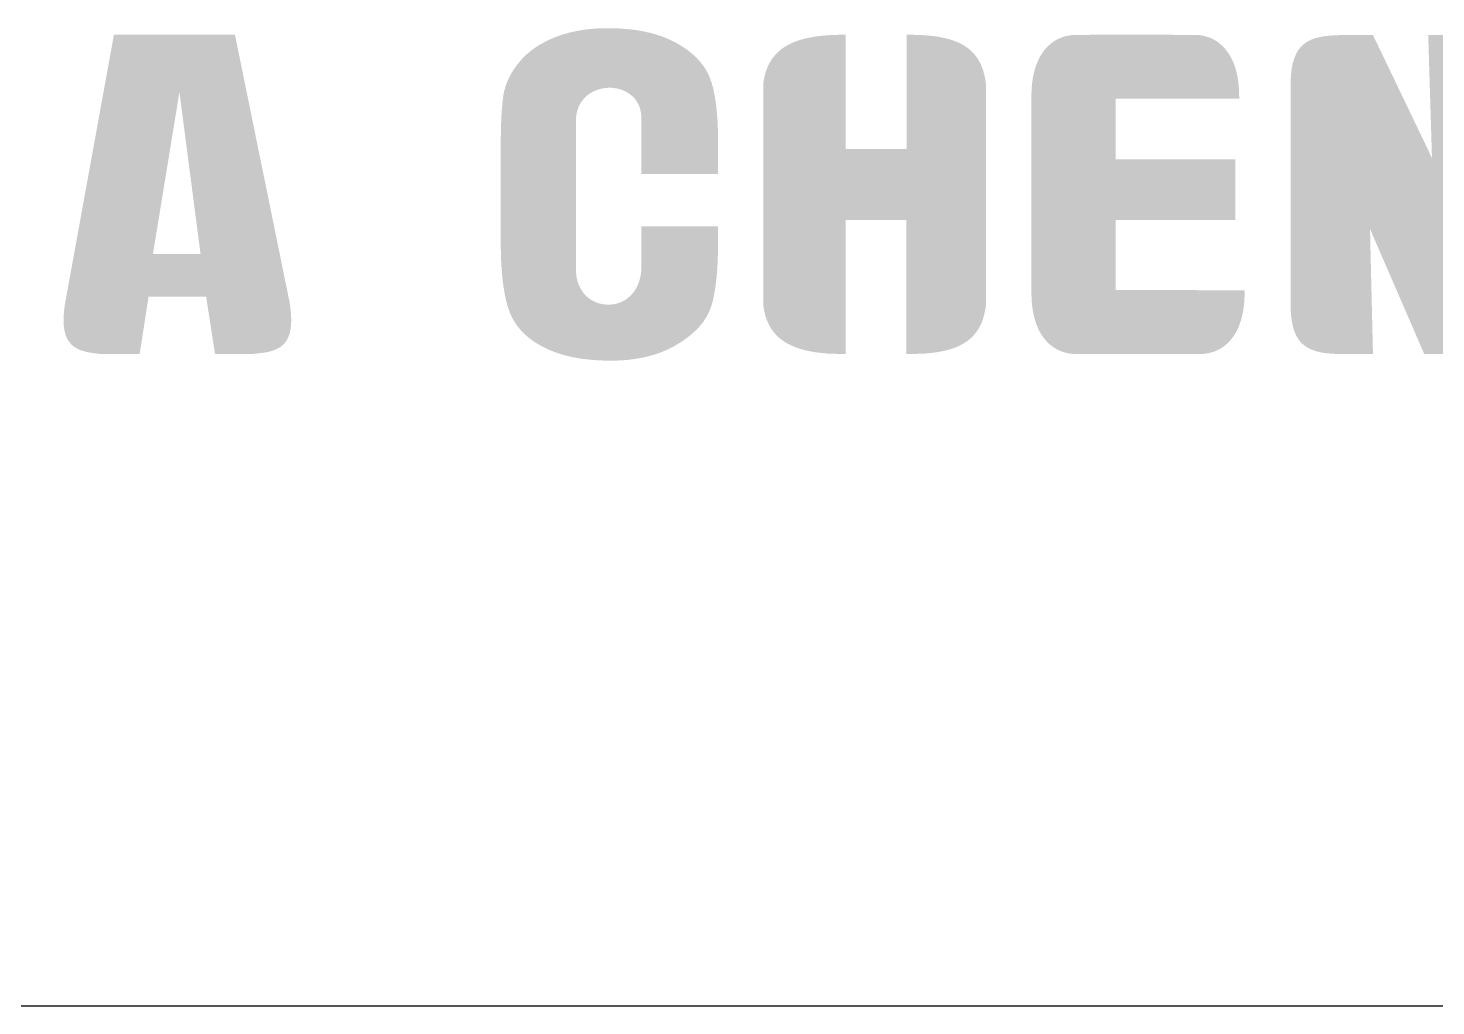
# Model space of a CAD drawing. Extents: x 757 to 8510, y -6585 to 527.
# Drawn here: x 4092.5 to 4106.74, y -833.65 to -823.76 of the extents above; entities that cross this region are included whole.
import ezdxf

# ---------------------------------------------------------------- set-up
doc = ezdxf.new("R2010")
doc.units = 0
doc.header["$MEASUREMENT"] = 0
doc.layers.add('图框', color=92, linetype='CONTINUOUS')

# ---------------------------------------------------------------- blocks, each defined once
blk = doc.blocks.new('LOGO_CD')
at = {"layer": '图框', "linetype": 'Continuous', "lineweight": -3}
h = blk.add_hatch(color=7, dxfattribs=at)
h.dxf.hatch_style = 1
h.paths.add_polyline_path([(39.278, 6.774), (39.275, 6.752), (39.272, 6.728), (39.269, 6.703), (39.267, 6.676), (39.264, 6.648), (39.262, 6.619), (39.26, 6.589), (39.258, 6.557), (39.257, 6.523), (39.255, 6.488), (39.254, 6.452), (39.253, 6.415), (39.253, 6.376), (39.252, 6.336), (39.252, 6.294), (39.252, 6.251), (39.252, 6.251), (39.252, 5.309), (39.252, 5.294), (39.252, 5.28), (39.252, 5.265), (39.252, 5.251), (39.252, 5.236), (39.252, 5.222), (39.253, 5.208), (39.253, 5.194), (39.253, 5.18), (39.254, 5.167), (39.254, 5.153), (39.255, 5.139), (39.255, 5.126), (39.256, 5.113), (39.256, 5.1), (39.257, 5.087), (39.258, 5.074), (39.258, 5.061), (39.259, 5.048), (39.26, 5.036), (39.261, 5.023), (39.262, 5.011), (39.263, 4.999), (39.264, 4.987), (39.265, 4.975), (39.266, 4.963), (39.267, 4.951), (39.268, 4.939), (39.269, 4.928), (39.271, 4.916), (39.272, 4.905), (39.273, 4.894), (39.274, 4.883), (39.276, 4.872), (39.277, 4.861), (39.279, 4.851), (39.28, 4.84), (39.282, 4.829), (39.284, 4.819), (39.285, 4.809), (39.287, 4.799), (39.289, 4.789), (39.29, 4.779), (39.292, 4.769), (39.294, 4.759), (39.296, 4.75), (39.298, 4.74), (39.3, 4.731), (39.302, 4.722), (39.304, 4.713), (39.306, 4.704), (39.308, 4.695), (39.311, 4.686), (39.313, 4.678), (39.315, 4.669), (39.317, 4.661), (39.32, 4.653), (39.322, 4.644), (39.325, 4.636), (39.327, 4.629), (39.33, 4.621), (39.332, 4.613), (39.335, 4.605), (39.338, 4.598), (39.349, 4.569), (39.362, 4.541), (39.376, 4.513), (39.392, 4.487), (39.409, 4.461), (39.427, 4.436), (39.447, 4.411), (39.469, 4.388), (39.491, 4.365), (39.515, 4.343), (39.541, 4.322), (39.568, 4.302), (39.596, 4.282), (39.626, 4.264), (39.657, 4.246), (39.689, 4.229), (39.723, 4.212), (39.758, 4.197), (39.794, 4.183), (39.831, 4.17), (39.869, 4.158), (39.908, 4.147), (39.949, 4.137), (39.99, 4.128), (40.033, 4.12), (40.077, 4.113), (40.122, 4.108), (40.168, 4.103), (40.215, 4.099), (40.264, 4.097), (40.313, 4.095), (40.364, 4.094), (40.412, 4.095), (40.46, 4.097), (40.507, 4.1), (40.552, 4.104), (40.597, 4.11), (40.641, 4.117), (40.684, 4.125), (40.726, 4.134), (40.767, 4.145), (40.807, 4.156), (40.845, 4.169), (40.883, 4.183), (40.92, 4.199), (40.956, 4.215), (40.991, 4.233), (41.025, 4.252), (41.058, 4.272), (41.09, 4.292), (41.119, 4.313), (41.148, 4.334), (41.175, 4.356), (41.2, 4.378), (41.224, 4.4), (41.247, 4.423), (41.267, 4.446), (41.287, 4.469), (41.305, 4.493), (41.321, 4.518), (41.336, 4.542), (41.35, 4.568), (41.362, 4.593), (41.372, 4.619), (41.377, 4.632), (41.382, 4.646), (41.386, 4.661), (41.391, 4.676), (41.395, 4.692), (41.399, 4.708), (41.403, 4.725), (41.407, 4.742), (41.41, 4.76), (41.414, 4.778), (41.417, 4.797), (41.42, 4.817), (41.423, 4.837), (41.426, 4.858), (41.429, 4.879), (41.431, 4.901), (41.434, 4.924), (41.436, 4.947), (41.438, 4.97), (41.44, 4.994), (41.442, 5.019), (41.443, 5.044), (41.445, 5.07), (41.446, 5.097), (41.447, 5.124), (41.448, 5.151), (41.449, 5.179), (41.45, 5.208), (41.45, 5.237), (41.451, 5.267), (41.451, 5.298), (41.451, 5.329), (41.451, 5.329), (41.451, 5.454), (41.451, 5.454), (40.675, 5.454), (40.675, 5.454), (40.675, 5.05), (40.675, 5.044), (40.675, 5.038), (40.675, 5.032), (40.674, 5.026), (40.674, 5.02), (40.674, 5.014), (40.673, 5.008), (40.673, 5.003), (40.672, 4.997), (40.672, 4.991), (40.671, 4.986), (40.671, 4.98), (40.67, 4.975), (40.669, 4.969), (40.668, 4.964), (40.667, 4.959), (40.666, 4.953), (40.665, 4.948), (40.664, 4.943), (40.663, 4.938), (40.662, 4.933), (40.661, 4.927), (40.66, 4.922), (40.658, 4.918), (40.657, 4.913), (40.656, 4.908), (40.654, 4.903), (40.653, 4.898), (40.651, 4.893), (40.65, 4.889), (40.648, 4.884), (40.646, 4.88), (40.645, 4.875), (40.643, 4.871), (40.641, 4.866), (40.639, 4.862), (40.637, 4.858), (40.635, 4.853), (40.633, 4.849), (40.631, 4.845), (40.629, 4.841), (40.627, 4.837), (40.623, 4.829), (40.618, 4.821), (40.614, 4.813), (40.609, 4.806), (40.604, 4.798), (40.599, 4.791), (40.594, 4.784), (40.588, 4.778), (40.583, 4.771), (40.577, 4.765), (40.571, 4.759), (40.565, 4.753), (40.559, 4.747), (40.553, 4.741), (40.547, 4.736), (40.541, 4.731), (40.534, 4.726), (40.528, 4.721), (40.521, 4.716), (40.514, 4.712), (40.508, 4.708), (40.501, 4.703), (40.494, 4.7), (40.487, 4.696), (40.48, 4.692), (40.472, 4.689), (40.465, 4.686), (40.458, 4.683), (40.451, 4.68), (40.443, 4.678), (40.436, 4.675), (40.428, 4.673), (40.421, 4.671), (40.413, 4.669), (40.405, 4.667), (40.398, 4.666), (40.39, 4.665), (40.382, 4.664), (40.375, 4.663), (40.367, 4.662), (40.359, 4.661), (40.351, 4.661), (40.344, 4.661), (40.336, 4.661), (40.328, 4.661), (40.32, 4.661), (40.313, 4.662), (40.305, 4.663), (40.297, 4.663), (40.289, 4.664), (40.282, 4.666), (40.274, 4.667), (40.267, 4.669), (40.259, 4.671), (40.252, 4.673), (40.244, 4.675), (40.237, 4.677), (40.229, 4.68), (40.222, 4.682), (40.215, 4.685), (40.208, 4.688), (40.2, 4.692), (40.193, 4.695), (40.186, 4.699), (40.18, 4.702), (40.173, 4.706), (40.166, 4.71), (40.159, 4.715), (40.153, 4.719), (40.146, 4.724), (40.14, 4.729), (40.134, 4.734), (40.128, 4.739), (40.122, 4.744), (40.116, 4.75), (40.11, 4.756), (40.104, 4.762), (40.099, 4.768), (40.094, 4.774), (40.088, 4.78), (40.083, 4.787), (40.078, 4.794), (40.073, 4.801), (40.069, 4.808), (40.064, 4.815), (40.06, 4.823), (40.056, 4.83), (40.052, 4.838), (40.048, 4.846), (40.044, 4.854), (40.041, 4.863), (40.039, 4.867), (40.037, 4.871), (40.036, 4.876), (40.034, 4.88), (40.033, 4.884), (40.031, 4.889), (40.03, 4.893), (40.029, 4.898), (40.027, 4.902), (40.026, 4.907), (40.025, 4.912), (40.024, 4.916), (40.023, 4.921), (40.022, 4.926), (40.021, 4.931), (40.02, 4.936), (40.019, 4.941), (40.018, 4.946), (40.017, 4.951), (40.017, 4.956), (40.016, 4.961), (40.015, 4.966), (40.015, 4.971), (40.014, 4.976), (40.014, 4.982), (40.013, 4.987), (40.013, 4.992), (40.013, 4.998), (40.013, 5.003), (40.012, 5.009), (40.012, 5.014), (40.012, 5.02), (40.012, 5.02), (40.012, 6.519), (40.012, 6.524), (40.012, 6.529), (40.013, 6.534), (40.013, 6.539), (40.013, 6.544), (40.013, 6.549), (40.014, 6.554), (40.014, 6.559), (40.015, 6.564), (40.015, 6.568), (40.016, 6.573), (40.017, 6.578), (40.017, 6.582), (40.018, 6.587), (40.019, 6.592), (40.02, 6.596), (40.021, 6.601), (40.022, 6.605), (40.023, 6.61), (40.024, 6.614), (40.025, 6.618), (40.026, 6.623), (40.027, 6.627), (40.029, 6.631), (40.03, 6.635), (40.031, 6.64), (40.033, 6.644), (40.034, 6.648), (40.036, 6.652), (40.037, 6.656), (40.039, 6.66), (40.041, 6.664), (40.043, 6.667), (40.044, 6.671), (40.046, 6.675), (40.048, 6.679), (40.05, 6.683), (40.052, 6.686), (40.054, 6.69), (40.056, 6.693), (40.058, 6.697), (40.06, 6.7), (40.062, 6.704), (40.064, 6.707), (40.067, 6.711), (40.069, 6.714), (40.071, 6.717), (40.073, 6.721), (40.076, 6.724), (40.078, 6.727), (40.081, 6.73), (40.083, 6.733), (40.086, 6.736), (40.088, 6.74), (40.091, 6.743), (40.094, 6.745), (40.096, 6.748), (40.099, 6.751), (40.104, 6.757), (40.11, 6.762), (40.116, 6.768), (40.122, 6.773), (40.128, 6.778), (40.134, 6.783), (40.14, 6.787), (40.146, 6.792), (40.153, 6.796), (40.159, 6.8), (40.166, 6.804), (40.173, 6.808), (40.18, 6.812), (40.186, 6.816), (40.193, 6.819), (40.2, 6.822), (40.208, 6.825), (40.215, 6.828), (40.222, 6.831), (40.229, 6.834), (40.237, 6.836), (40.244, 6.839), (40.252, 6.841), (40.259, 6.843), (40.267, 6.844), (40.274, 6.846), (40.282, 6.848), (40.289, 6.849), (40.297, 6.85), (40.305, 6.851), (40.313, 6.852), (40.32, 6.853), (40.328, 6.853), (40.336, 6.854), (40.344, 6.854), (40.351, 6.854), (40.359, 6.854), (40.367, 6.854), (40.375, 6.854), (40.382, 6.853), (40.39, 6.852), (40.398, 6.851), (40.405, 6.85), (40.413, 6.849), (40.421, 6.848), (40.428, 6.847), (40.436, 6.845), (40.443, 6.843), (40.451, 6.841), (40.458, 6.839), (40.465, 6.837), (40.472, 6.834), (40.48, 6.832), (40.487, 6.829), (40.494, 6.826), (40.501, 6.823), (40.508, 6.82), (40.514, 6.817), (40.521, 6.813), (40.528, 6.809), (40.534, 6.806), (40.541, 6.802), (40.547, 6.797), (40.553, 6.793), (40.559, 6.789), (40.565, 6.784), (40.571, 6.779), (40.577, 6.774), (40.583, 6.769), (40.588, 6.764), (40.594, 6.759), (40.596, 6.756), (40.599, 6.753), (40.601, 6.75), (40.604, 6.747), (40.606, 6.745), (40.609, 6.742), (40.611, 6.739), (40.614, 6.736), (40.616, 6.732), (40.618, 6.729), (40.621, 6.726), (40.623, 6.723), (40.625, 6.72), (40.627, 6.717), (40.629, 6.713), (40.631, 6.71), (40.633, 6.707), (40.635, 6.703), (40.637, 6.7), (40.639, 6.696), (40.641, 6.693), (40.643, 6.689), (40.645, 6.685), (40.646, 6.682), (40.648, 6.678), (40.65, 6.674), (40.651, 6.671), (40.653, 6.667), (40.654, 6.663), (40.656, 6.659), (40.657, 6.655), (40.658, 6.651), (40.66, 6.647), (40.661, 6.643), (40.662, 6.639), (40.663, 6.635), (40.664, 6.631), (40.665, 6.627), (40.666, 6.622), (40.667, 6.618), (40.668, 6.614), (40.669, 6.609), (40.67, 6.605), (40.671, 6.601), (40.671, 6.596), (40.672, 6.592), (40.672, 6.587), (40.673, 6.583), (40.673, 6.578), (40.674, 6.573), (40.674, 6.569), (40.674, 6.564), (40.675, 6.559), (40.675, 6.554), (40.675, 6.549), (40.675, 6.545), (40.675, 6.544), (40.675, 5.983), (40.675, 5.983), (41.451, 5.983), (41.451, 6.289), (41.451, 6.345), (41.45, 6.399), (41.448, 6.451), (41.446, 6.501), (41.443, 6.549), (41.439, 6.595), (41.435, 6.64), (41.43, 6.682), (41.424, 6.723), (41.418, 6.762), (41.411, 6.799), (41.404, 6.834), (41.396, 6.867), (41.387, 6.899), (41.377, 6.928), (41.367, 6.956), (41.356, 6.983), (41.343, 7.009), (41.329, 7.034), (41.313, 7.059), (41.296, 7.083), (41.278, 7.107), (41.258, 7.13), (41.237, 7.153), (41.214, 7.175), (41.19, 7.196), (41.165, 7.217), (41.138, 7.238), (41.109, 7.258), (41.08, 7.277), (41.048, 7.296), (41.016, 7.314), (40.982, 7.331), (40.947, 7.347), (40.91, 7.363), (40.873, 7.377), (40.835, 7.389), (40.795, 7.401), (40.754, 7.412), (40.712, 7.421), (40.669, 7.43), (40.625, 7.437), (40.58, 7.443), (40.534, 7.448), (40.486, 7.452), (40.437, 7.455), (40.388, 7.457), (40.337, 7.457), (40.299, 7.457), (40.262, 7.456), (40.226, 7.454), (40.19, 7.452), (40.154, 7.448), (40.12, 7.444), (40.085, 7.44), (40.051, 7.434), (40.018, 7.428), (39.986, 7.421), (39.953, 7.414), (39.922, 7.405), (39.891, 7.396), (39.86, 7.387), (39.83, 7.376), (39.801, 7.365), (39.744, 7.341), (39.691, 7.314), (39.64, 7.286), (39.593, 7.255), (39.549, 7.222), (39.508, 7.187), (39.471, 7.15), (39.437, 7.111), (39.405, 7.07), (39.377, 7.029), (39.352, 6.988), (39.331, 6.946), (39.313, 6.904), (39.298, 6.861), (39.286, 6.818)])
h = blk.add_hatch(color=7, dxfattribs=at)
h.dxf.hatch_style = 1
h.paths.add_polyline_path([(37.112, 4.703), (36.563, 7.39), (35.338, 7.39), (35.338, 7.389), (34.843, 4.668), (34.843, 4.667), (34.842, 4.663), (34.84, 4.65), (34.837, 4.624), (34.834, 4.598), (34.832, 4.574), (34.83, 4.551), (34.829, 4.528), (34.829, 4.507), (34.829, 4.486), (34.83, 4.466), (34.831, 4.447), (34.833, 4.428), (34.836, 4.411), (34.839, 4.394), (34.843, 4.378), (34.847, 4.363), (34.852, 4.348), (34.857, 4.335), (34.863, 4.321), (34.87, 4.309), (34.877, 4.297), (34.885, 4.286), (34.893, 4.275), (34.902, 4.265), (34.911, 4.256), (34.921, 4.247), (34.931, 4.239), (34.942, 4.231), (34.954, 4.224), (34.965, 4.217), (34.978, 4.211), (34.991, 4.205), (35.004, 4.2), (35.018, 4.195), (35.033, 4.191), (35.048, 4.187), (35.063, 4.183), (35.079, 4.18), (35.095, 4.177), (35.187, 4.163), (35.187, 4.163), (35.599, 4.163), (35.689, 4.743), (36.271, 4.743), (36.276, 4.712), (36.361, 4.163), (36.749, 4.163), (36.749, 4.163), (36.803, 4.169), (36.821, 4.171), (36.84, 4.173), (36.857, 4.176), (36.874, 4.178), (36.891, 4.182), (36.907, 4.185), (36.923, 4.189), (36.938, 4.194), (36.952, 4.199), (36.966, 4.204), (36.98, 4.21), (36.993, 4.216), (37.005, 4.223), (37.017, 4.23), (37.028, 4.238), (37.039, 4.247), (37.049, 4.256), (37.059, 4.265), (37.068, 4.275), (37.076, 4.286), (37.084, 4.298), (37.091, 4.31), (37.098, 4.323), (37.104, 4.337), (37.11, 4.351), (37.114, 4.366), (37.119, 4.382), (37.122, 4.399), (37.126, 4.417), (37.128, 4.435), (37.13, 4.454), (37.131, 4.474), (37.132, 4.495), (37.132, 4.517), (37.131, 4.54), (37.13, 4.563), (37.128, 4.588), (37.125, 4.614), (37.122, 4.64), (37.118, 4.668), (37.114, 4.694)])
h.paths.add_polyline_path([(36.215, 5.172), (36.001, 6.811), (35.733, 5.172)], flags=16)
h = blk.add_hatch(color=7, dxfattribs=at)
h.dxf.hatch_style = 1
h.paths.add_polyline_path([(42.742, 7.39), (42.729, 7.39), (42.717, 7.39), (42.705, 7.39), (42.692, 7.39), (42.68, 7.39), (42.668, 7.39), (42.656, 7.389), (42.644, 7.389), (42.633, 7.389), (42.621, 7.388), (42.609, 7.388), (42.598, 7.388), (42.587, 7.387), (42.575, 7.386), (42.564, 7.386), (42.553, 7.385), (42.542, 7.384), (42.531, 7.383), (42.521, 7.382), (42.51, 7.381), (42.499, 7.38), (42.489, 7.379), (42.479, 7.378), (42.468, 7.377), (42.458, 7.376), (42.448, 7.374), (42.438, 7.373), (42.428, 7.371), (42.419, 7.37), (42.409, 7.368), (42.399, 7.366), (42.39, 7.365), (42.381, 7.363), (42.371, 7.361), (42.362, 7.359), (42.353, 7.357), (42.344, 7.355), (42.335, 7.353), (42.327, 7.351), (42.318, 7.349), (42.309, 7.346), (42.301, 7.344), (42.292, 7.342), (42.284, 7.339), (42.276, 7.337), (42.268, 7.334), (42.26, 7.331), (42.252, 7.329), (42.244, 7.326), (42.236, 7.323), (42.229, 7.32), (42.221, 7.317), (42.214, 7.314), (42.206, 7.311), (42.199, 7.307), (42.192, 7.304), (42.185, 7.301), (42.178, 7.298), (42.171, 7.294), (42.164, 7.291), (42.157, 7.287), (42.151, 7.283), (42.144, 7.28), (42.138, 7.276), (42.131, 7.272), (42.125, 7.268), (42.119, 7.264), (42.113, 7.26), (42.107, 7.256), (42.101, 7.252), (42.095, 7.247), (42.089, 7.243), (42.084, 7.239), (42.078, 7.234), (42.073, 7.23), (42.067, 7.225), (42.062, 7.22), (42.057, 7.216), (42.052, 7.211), (42.047, 7.206), (42.042, 7.201), (42.037, 7.196), (42.032, 7.191), (42.028, 7.186), (42.023, 7.18), (42.019, 7.175), (42.014, 7.17), (42.01, 7.164), (42.006, 7.159), (42.002, 7.153), (41.998, 7.148), (41.994, 7.142), (41.99, 7.136), (41.986, 7.13), (41.982, 7.124), (41.979, 7.118), (41.975, 7.112), (41.972, 7.106), (41.968, 7.1), (41.965, 7.094), (41.962, 7.087), (41.959, 7.081), (41.956, 7.074), (41.953, 7.068), (41.95, 7.061), (41.947, 7.054), (41.945, 7.048), (41.942, 7.041), (41.94, 7.034), (41.937, 7.027), (41.935, 7.02), (41.932, 7.013), (41.93, 7.005), (41.928, 6.998), (41.926, 6.991), (41.924, 6.983), (41.922, 6.976), (41.921, 6.968), (41.919, 6.961), (41.917, 6.953), (41.916, 6.945), (41.914, 6.937), (41.913, 6.929), (41.912, 6.921), (41.91, 6.913), (41.909, 6.905), (41.908, 6.897), (41.907, 6.888), (41.907, 6.888), (41.907, 4.664), (41.909, 4.647), (41.912, 4.631), (41.914, 4.615), (41.917, 4.6), (41.921, 4.584), (41.924, 4.569), (41.928, 4.554), (41.932, 4.54), (41.937, 4.525), (41.942, 4.512), (41.947, 4.498), (41.953, 4.485), (41.959, 4.472), (41.965, 4.459), (41.972, 4.446), (41.979, 4.434), (41.986, 4.422), (41.994, 4.41), (42.002, 4.399), (42.01, 4.388), (42.014, 4.383), (42.019, 4.377), (42.023, 4.372), (42.028, 4.367), (42.032, 4.362), (42.037, 4.356), (42.042, 4.351), (42.047, 4.347), (42.052, 4.342), (42.057, 4.337), (42.062, 4.332), (42.067, 4.327), (42.073, 4.323), (42.078, 4.318), (42.084, 4.314), (42.089, 4.309), (42.095, 4.305), (42.101, 4.301), (42.107, 4.297), (42.113, 4.292), (42.119, 4.288), (42.125, 4.284), (42.131, 4.28), (42.138, 4.277), (42.144, 4.273), (42.151, 4.269), (42.157, 4.265), (42.164, 4.262), (42.171, 4.258), (42.178, 4.255), (42.185, 4.251), (42.192, 4.248), (42.199, 4.245), (42.206, 4.242), (42.214, 4.239), (42.221, 4.235), (42.229, 4.232), (42.236, 4.229), (42.244, 4.227), (42.252, 4.224), (42.26, 4.221), (42.268, 4.218), (42.276, 4.216), (42.284, 4.213), (42.292, 4.211), (42.301, 4.208), (42.309, 4.206), (42.318, 4.204), (42.326, 4.201), (42.335, 4.199), (42.344, 4.197), (42.353, 4.195), (42.362, 4.193), (42.371, 4.191), (42.381, 4.189), (42.39, 4.188), (42.399, 4.186), (42.409, 4.184), (42.419, 4.183), (42.428, 4.181), (42.438, 4.18), (42.448, 4.178), (42.458, 4.177), (42.468, 4.176), (42.479, 4.174), (42.489, 4.173), (42.499, 4.172), (42.51, 4.171), (42.521, 4.17), (42.531, 4.169), (42.542, 4.168), (42.553, 4.167), (42.564, 4.167), (42.575, 4.166), (42.587, 4.165), (42.598, 4.165), (42.609, 4.164), (42.621, 4.164), (42.633, 4.164), (42.644, 4.163), (42.656, 4.163), (42.668, 4.163), (42.68, 4.163), (42.692, 4.163), (42.705, 4.163), (42.717, 4.163), (42.729, 4.163), (42.742, 4.163), (42.742, 4.163), (42.742, 5.518), (43.356, 5.518), (43.356, 4.163), (43.373, 4.163), (43.385, 4.163), (43.397, 4.163), (43.41, 4.163), (43.422, 4.163), (43.434, 4.163), (43.446, 4.163), (43.457, 4.163), (43.469, 4.164), (43.481, 4.164), (43.492, 4.164), (43.503, 4.165), (43.514, 4.165), (43.526, 4.166), (43.537, 4.167), (43.547, 4.167), (43.558, 4.168), (43.569, 4.169), (43.579, 4.17), (43.59, 4.171), (43.6, 4.172), (43.61, 4.173), (43.62, 4.174), (43.63, 4.176), (43.64, 4.177), (43.65, 4.178), (43.66, 4.18), (43.669, 4.181), (43.679, 4.183), (43.688, 4.184), (43.698, 4.186), (43.707, 4.188), (43.716, 4.189), (43.725, 4.191), (43.734, 4.193), (43.742, 4.195), (43.751, 4.197), (43.76, 4.199), (43.768, 4.201), (43.776, 4.204), (43.785, 4.206), (43.793, 4.208), (43.801, 4.211), (43.809, 4.213), (43.817, 4.216), (43.824, 4.218), (43.832, 4.221), (43.84, 4.224), (43.847, 4.227), (43.854, 4.229), (43.862, 4.232), (43.869, 4.235), (43.876, 4.239), (43.883, 4.242), (43.89, 4.245), (43.897, 4.248), (43.903, 4.251), (43.91, 4.255), (43.916, 4.258), (43.923, 4.262), (43.929, 4.265), (43.935, 4.269), (43.941, 4.273), (43.947, 4.277), (43.953, 4.28), (43.959, 4.284), (43.965, 4.288), (43.971, 4.292), (43.976, 4.297), (43.982, 4.301), (43.987, 4.305), (43.993, 4.309), (43.998, 4.314), (44.003, 4.318), (44.008, 4.323), (44.013, 4.327), (44.018, 4.332), (44.023, 4.337), (44.027, 4.342), (44.032, 4.347), (44.037, 4.351), (44.041, 4.356), (44.045, 4.362), (44.05, 4.367), (44.054, 4.372), (44.058, 4.377), (44.062, 4.383), (44.066, 4.388), (44.07, 4.394), (44.074, 4.399), (44.077, 4.405), (44.081, 4.41), (44.085, 4.416), (44.088, 4.422), (44.091, 4.428), (44.095, 4.434), (44.098, 4.44), (44.101, 4.446), (44.104, 4.452), (44.107, 4.459), (44.11, 4.465), (44.113, 4.472), (44.116, 4.478), (44.118, 4.485), (44.121, 4.491), (44.124, 4.498), (44.126, 4.505), (44.128, 4.512), (44.131, 4.518), (44.133, 4.525), (44.135, 4.533), (44.137, 4.54), (44.139, 4.547), (44.141, 4.554), (44.143, 4.562), (44.145, 4.569), (44.147, 4.577), (44.148, 4.584), (44.15, 4.592), (44.151, 4.599), (44.153, 4.607), (44.154, 4.615), (44.156, 4.623), (44.157, 4.631), (44.158, 4.639), (44.159, 4.647), (44.16, 4.656), (44.161, 4.664), (44.161, 4.664), (44.161, 6.888), (44.159, 6.905), (44.157, 6.921), (44.154, 6.937), (44.151, 6.953), (44.148, 6.968), (44.147, 6.976), (44.145, 6.983), (44.143, 6.991), (44.141, 6.998), (44.139, 7.005), (44.137, 7.013), (44.135, 7.02), (44.133, 7.027), (44.131, 7.034), (44.128, 7.041), (44.126, 7.048), (44.124, 7.054), (44.121, 7.061), (44.118, 7.068), (44.116, 7.074), (44.113, 7.081), (44.11, 7.087), (44.107, 7.094), (44.104, 7.1), (44.101, 7.106), (44.098, 7.112), (44.095, 7.118), (44.091, 7.124), (44.088, 7.13), (44.085, 7.136), (44.081, 7.142), (44.077, 7.148), (44.074, 7.153), (44.07, 7.159), (44.066, 7.164), (44.062, 7.17), (44.058, 7.175), (44.054, 7.18), (44.05, 7.186), (44.045, 7.191), (44.041, 7.196), (44.037, 7.201), (44.032, 7.206), (44.027, 7.211), (44.023, 7.216), (44.018, 7.22), (44.013, 7.225), (44.008, 7.23), (44.003, 7.234), (43.998, 7.239), (43.993, 7.243), (43.987, 7.247), (43.982, 7.252), (43.976, 7.256), (43.971, 7.26), (43.965, 7.264), (43.959, 7.268), (43.953, 7.272), (43.948, 7.276), (43.941, 7.28), (43.935, 7.283), (43.929, 7.287), (43.923, 7.291), (43.916, 7.294), (43.91, 7.298), (43.903, 7.301), (43.897, 7.304), (43.89, 7.307), (43.883, 7.311), (43.876, 7.314), (43.869, 7.317), (43.862, 7.32), (43.854, 7.323), (43.847, 7.326), (43.84, 7.329), (43.832, 7.331), (43.824, 7.334), (43.817, 7.337), (43.809, 7.339), (43.801, 7.342), (43.793, 7.344), (43.785, 7.346), (43.776, 7.349), (43.768, 7.351), (43.76, 7.353), (43.751, 7.355), (43.742, 7.357), (43.734, 7.359), (43.725, 7.361), (43.716, 7.363), (43.707, 7.365), (43.698, 7.366), (43.688, 7.368), (43.679, 7.37), (43.669, 7.371), (43.66, 7.373), (43.65, 7.374), (43.64, 7.376), (43.631, 7.377), (43.621, 7.378), (43.61, 7.379), (43.6, 7.38), (43.59, 7.381), (43.579, 7.382), (43.569, 7.383), (43.558, 7.384), (43.547, 7.385), (43.537, 7.386), (43.526, 7.386), (43.514, 7.387), (43.503, 7.388), (43.492, 7.388), (43.481, 7.388), (43.469, 7.389), (43.457, 7.389), (43.446, 7.389), (43.434, 7.39), (43.422, 7.39), (43.41, 7.39), (43.397, 7.39), (43.385, 7.39), (43.373, 7.39), (43.36, 7.39), (43.36, 6.685), (43.36, 6.236), (42.742, 6.236)])
h = blk.add_hatch(color=7, dxfattribs=at)
h.dxf.hatch_style = 1
h.paths.add_polyline_path([(46.718, 6.871), (46.714, 6.91), (46.709, 6.947), (46.702, 6.982), (46.694, 7.016), (46.686, 7.048), (46.676, 7.078), (46.665, 7.107), (46.653, 7.134), (46.64, 7.159), (46.627, 7.184), (46.612, 7.206), (46.597, 7.227), (46.582, 7.247), (46.565, 7.265), (46.548, 7.282), (46.53, 7.297), (46.512, 7.312), (46.494, 7.325), (46.475, 7.336), (46.455, 7.347), (46.436, 7.356), (46.416, 7.364), (46.396, 7.37), (46.375, 7.376), (46.355, 7.381), (46.335, 7.384), (46.314, 7.387), (46.294, 7.388), (46.274, 7.388), (46.063, 7.388), (46.057, 7.39), (45.21, 7.39), (45.209, 7.388), (45.069, 7.388), (45.05, 7.388), (45.03, 7.387), (45.011, 7.384), (44.991, 7.381), (44.971, 7.377), (44.952, 7.372), (44.932, 7.365), (44.913, 7.358), (44.894, 7.349), (44.875, 7.34), (44.857, 7.329), (44.838, 7.317), (44.821, 7.304), (44.804, 7.289), (44.787, 7.274), (44.771, 7.257), (44.755, 7.239), (44.74, 7.219), (44.726, 7.198), (44.712, 7.176), (44.699, 7.152), (44.687, 7.127), (44.676, 7.101), (44.665, 7.073), (44.656, 7.043), (44.648, 7.012), (44.64, 6.979), (44.634, 6.945), (44.629, 6.909), (44.625, 6.872), (44.622, 6.833), (44.621, 6.789), (44.621, 4.812), (44.624, 4.807), (44.625, 4.806), (44.621, 4.806), (44.621, 4.762), (44.622, 4.72), (44.625, 4.68), (44.629, 4.641), (44.634, 4.604), (44.641, 4.569), (44.649, 4.535), (44.658, 4.503), (44.667, 4.473), (44.678, 4.444), (44.69, 4.417), (44.703, 4.391), (44.716, 4.367), (44.731, 4.345), (44.746, 4.324), (44.762, 4.304), (44.778, 4.286), (44.795, 4.269), (44.813, 4.254), (44.831, 4.239), (44.85, 4.226), (44.869, 4.215), (44.888, 4.204), (44.908, 4.195), (44.927, 4.187), (44.947, 4.181), (44.968, 4.175), (44.988, 4.17), (45.008, 4.167), (45.029, 4.164), (45.049, 4.163), (45.069, 4.163), (46.329, 4.163), (46.349, 4.163), (46.369, 4.164), (46.39, 4.167), (46.41, 4.17), (46.43, 4.175), (46.451, 4.181), (46.471, 4.187), (46.491, 4.195), (46.51, 4.204), (46.529, 4.215), (46.548, 4.226), (46.567, 4.239), (46.585, 4.254), (46.603, 4.269), (46.62, 4.286), (46.636, 4.304), (46.652, 4.324), (46.667, 4.345), (46.682, 4.367), (46.695, 4.391), (46.708, 4.417), (46.72, 4.444), (46.731, 4.473), (46.741, 4.503), (46.749, 4.535), (46.757, 4.569), (46.764, 4.604), (46.769, 4.641), (46.773, 4.68), (46.776, 4.72), (46.777, 4.762), (46.777, 4.806), (46.152, 4.808), (46.148, 4.808), (45.472, 4.808), (45.472, 5.518), (46.685, 5.518), (46.685, 6.132), (45.472, 6.132), (45.472, 6.744), (46.063, 6.744), (46.063, 6.744), (46.723, 6.745), (46.722, 6.789), (46.721, 6.831)])
h = blk.add_hatch(color=7, dxfattribs=at)
h.dxf.hatch_style = 1
h.paths.add_polyline_path([(49.469, 6.882), (49.469, 4.666), (49.468, 4.64), (49.468, 4.616), (49.466, 4.592), (49.465, 4.569), (49.463, 4.547), (49.461, 4.526), (49.458, 4.505), (49.454, 4.485), (49.451, 4.466), (49.447, 4.448), (49.442, 4.43), (49.437, 4.413), (49.432, 4.397), (49.426, 4.382), (49.42, 4.367), (49.413, 4.353), (49.406, 4.34), (49.399, 4.327), (49.391, 4.314), (49.383, 4.303), (49.365, 4.281), (49.346, 4.262), (49.325, 4.245), (49.302, 4.23), (49.278, 4.216), (49.253, 4.205), (49.225, 4.195), (49.197, 4.187), (49.166, 4.18), (49.134, 4.174), (49.101, 4.169), (49.066, 4.166), (49.029, 4.164), (48.991, 4.162), (48.952, 4.161), (48.911, 4.161), (48.868, 4.161), (48.595, 4.161), (48.046, 5.427), (48.076, 4.161), (47.795, 4.161), (47.755, 4.161), (47.716, 4.162), (47.678, 4.164), (47.642, 4.166), (47.607, 4.17), (47.574, 4.174), (47.542, 4.18), (47.512, 4.187), (47.484, 4.196), (47.457, 4.206), (47.431, 4.217), (47.407, 4.231), (47.385, 4.246), (47.364, 4.263), (47.345, 4.282), (47.327, 4.304), (47.319, 4.315), (47.312, 4.328), (47.304, 4.341), (47.297, 4.354), (47.291, 4.368), (47.285, 4.383), (47.279, 4.398), (47.274, 4.414), (47.269, 4.431), (47.264, 4.449), (47.26, 4.467), (47.257, 4.486), (47.253, 4.506), (47.251, 4.526), (47.248, 4.547), (47.246, 4.569), (47.245, 4.592), (47.243, 4.616), (47.243, 4.641), (47.243, 4.666), (47.243, 6.882), (47.243, 6.908), (47.243, 6.932), (47.245, 6.956), (47.246, 6.979), (47.248, 7.001), (47.251, 7.022), (47.253, 7.043), (47.257, 7.062), (47.26, 7.081), (47.264, 7.1), (47.269, 7.117), (47.274, 7.134), (47.279, 7.15), (47.285, 7.165), (47.291, 7.18), (47.297, 7.194), (47.304, 7.208), (47.312, 7.221), (47.319, 7.233), (47.328, 7.244), (47.345, 7.266), (47.364, 7.285), (47.385, 7.303), (47.407, 7.318), (47.431, 7.331), (47.457, 7.343), (47.484, 7.353), (47.512, 7.361), (47.542, 7.368), (47.574, 7.374), (47.607, 7.378), (47.642, 7.382), (47.678, 7.385), (47.716, 7.386), (47.755, 7.387), (48.076, 7.388), (48.673, 6.144), (48.635, 7.388), (48.995, 7.386), (49.033, 7.385), (49.069, 7.382), (49.104, 7.378), (49.137, 7.374), (49.169, 7.368), (49.199, 7.361), (49.227, 7.353), (49.254, 7.343), (49.28, 7.331), (49.304, 7.318), (49.326, 7.303), (49.347, 7.285), (49.366, 7.266), (49.384, 7.244), (49.392, 7.233), (49.399, 7.221), (49.407, 7.208), (49.414, 7.194), (49.42, 7.18), (49.426, 7.165), (49.432, 7.15), (49.437, 7.134), (49.442, 7.117), (49.447, 7.1), (49.451, 7.081), (49.455, 7.062), (49.458, 7.043), (49.461, 7.022), (49.463, 7.001), (49.465, 6.979), (49.466, 6.956), (49.468, 6.932), (49.468, 6.908)])
blk = doc.blocks.new('Title_Block')
at = {"layer": '图框', "linetype": 'Continuous', "lineweight": -3}
blk.add_line((-180, 28), (0, 28), dxfattribs=at)
at = {"layer": '图框', "linetype": 'Continuous'}
blk.add_blockref('LOGO_CD', (-180.725, 30.43), dxfattribs=at)

msp = doc.modelspace()

# ---------------------------------------------------------------- block references
at = {"layer": '图框', "linetype": 'Continuous'}
msp.add_blockref('Title_Block', (4238.75, -861.65), dxfattribs=at)

doc.saveas('drawing.dxf')
